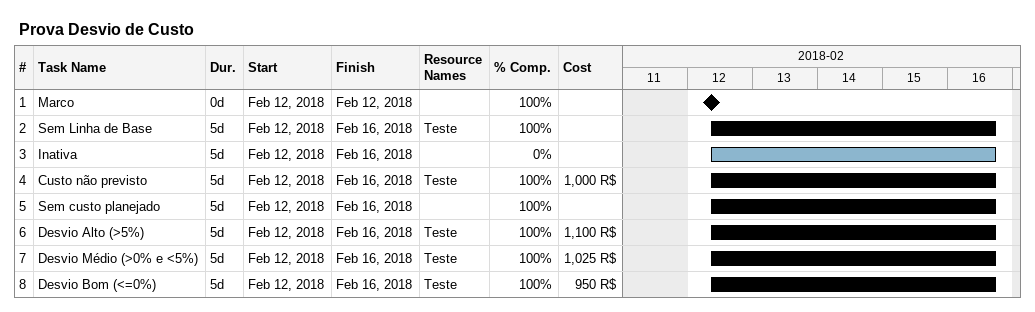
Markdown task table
Prova Desvio de Custo

| ID | Task | Duration | Start | Finish | Resources | % complete | Cost (R$) |
|---|---|---|---|---|---|---|---|
| 1 | Marco | 0d | 2018-02-12 | 2018-02-12 |  | 100 |  |
| 2 | Sem Linha de Base | 5d | 2018-02-12 | 2018-02-16 | Teste | 100 |  |
| 3 | Inativa | 5d | 2018-02-12 | 2018-02-16 |  | 0 |  |
| 4 | Custo não previsto | 5d | 2018-02-12 | 2018-02-16 | Teste | 100 | 1000 |
| 5 | Sem custo planejado | 5d | 2018-02-12 | 2018-02-16 |  | 100 |  |
| 6 | Desvio Alto (>5%) | 5d | 2018-02-12 | 2018-02-16 | Teste | 100 | 1100 |
| 7 | Desvio Médio (>0% e <5%) | 5d | 2018-02-12 | 2018-02-16 | Teste | 100 | 1025 |
| 8 | Desvio Bom (<=0%) | 5d | 2018-02-12 | 2018-02-16 | Teste | 100 | 950 |
